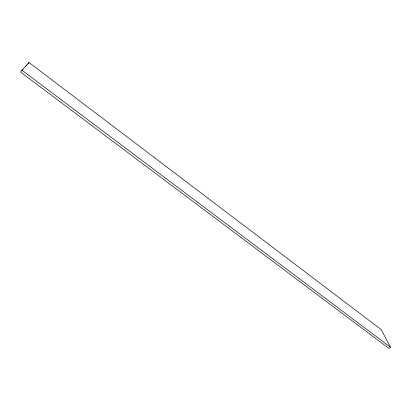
<?xml version="1.0" encoding="UTF-8"?>
<svg xmlns="http://www.w3.org/2000/svg" width="411" height="411" viewBox="0 0 411 411"><rect width="100%" height="100%" fill="white"/><g stroke="black" fill="none" stroke-linecap="round" stroke-linejoin="round"><path stroke-width="0.62" d="M21.937 70.224L20.55 72.089L389.068 348.523L390.45 347.208L381.238 329.632L28.976 62.477L21.937 70.224L390.45 347.208M27.984 63.813L28.976 62.477M21.804 70.707L23.057 69.325M25.564 66.561L27.234 64.717"/></g></svg>
